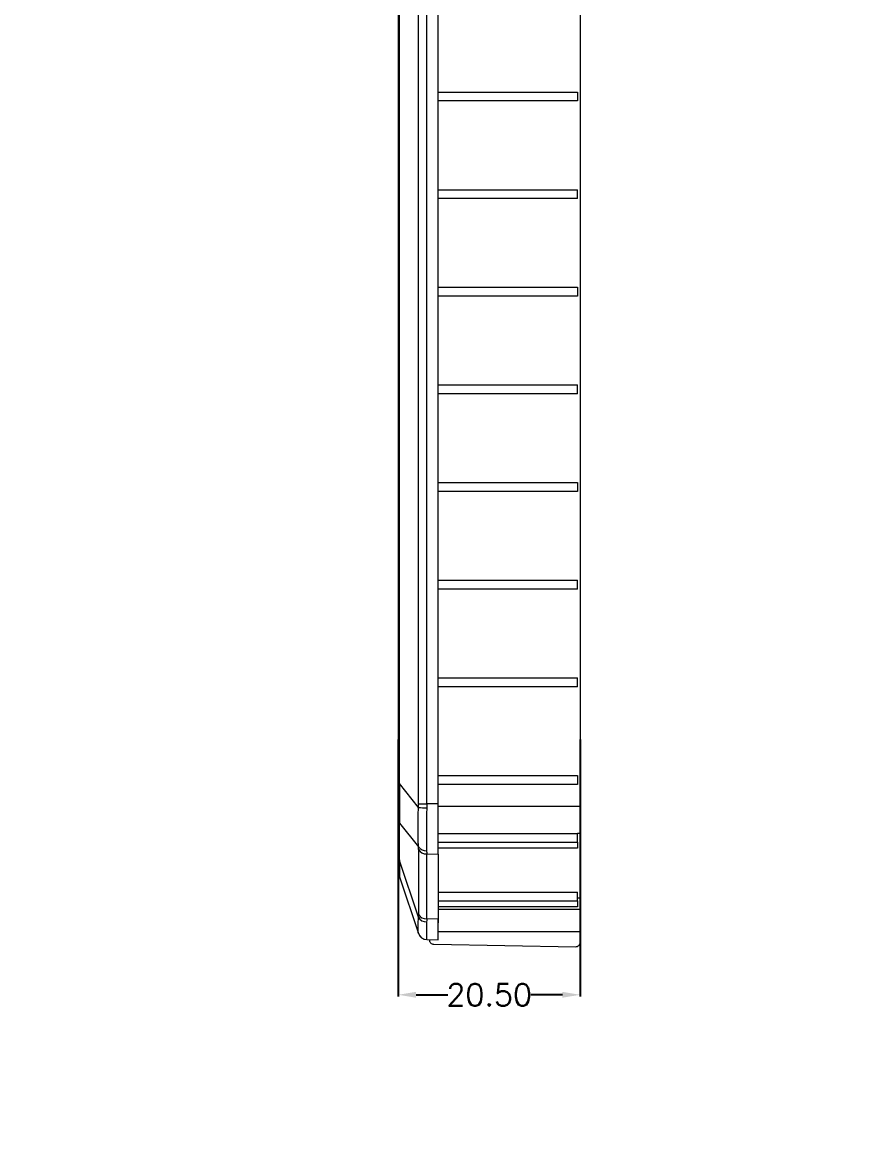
# Model space of a CAD drawing. Header units: inches. Extents: x 1127 to 4647, y 569 to 968.
# Drawn here: x 3497.9 to 3592.8, y 745.4 to 872.8 of the extents above; entities that cross this region are included whole.
import ezdxf

# ---------------------------------------------------------------- set-up
doc = ezdxf.new("R2010")
doc.units = ezdxf.units.IN
doc.styles.get("Standard").update_dxf_attribs({"font": 'txt', "bigfont": 'gbcbig.shx'})
doc.dimstyles.new('2.5', dxfattribs={"dimtxt": 2.5, "dimasz": 2, "dimexe": 0.18, "dimexo": 0.0625, "dimgap": 0.09, "dimtad": 0, "dimzin": 0, "dimdsep": 46, "dimtxsty": 'Standard', "dimcen": 2, "dimadec": 0, "dimazin": 0, "dimtfac": 1, "dimtofl": 0, "dimtmove": 0, "dimatfit": 3, "dimfxl": 1, "dimtolj": 1, "dimtzin": 0, "dimarcsym": 0})

# ---------------------------------------------------------------- blocks, each defined once
blk = doc.blocks.new('*D187')
at = {"color": 0, "lineweight": -2}
for p, q in [((3628.76, 895.48), (3628.76, 899.48)), ((3635.21, 898.33), (3633.22, 898.07)), ((3626.76, 897.48), (3630.76, 897.48)), ((1444.45, 822.33), (1444.45, 781.38)), ((1534.37, 822.33), (1534.37, 781.38)), ((1446.45, 781.56), (1484.32, 781.56)), ((1532.37, 781.56), (1494.5, 781.56))]:
    blk.add_line(p, q, dxfattribs=at)
at = {"color": 0}
for points in [[(3633.18, 898.4), (3633.27, 897.74), (3631.24, 897.81)], [(1446.45, 781.9), (1446.45, 781.23), (1444.45, 781.56)], [(1532.37, 781.9), (1532.37, 781.23), (1534.37, 781.56)]]:
    blk.add_solid(points, dxfattribs=at)
at = {"layer": 'Defpoints', "color": 0}
for p in [(3626.28, 897.15), (3631.24, 897.81), (1444.45, 822.39), (1534.37, 822.39), (1534.37, 781.56)]:
    blk.add_point(p, dxfattribs=at)
at = {"color": 0, "insert": (3639.84, 898.94), "char_height": 2.5, "attachment_point": 5, "rotation": 7.5285}
blk.add_mtext('\\A1;∅5.00', dxfattribs=at)
at = {"color": 0, "insert": (1489.41, 781.56), "char_height": 2.5, "attachment_point": 5}
blk.add_mtext('\\A1;89.93', dxfattribs=at)
blk = doc.blocks.new('*D188')
at = {"color": 0, "lineweight": -2}
for p, q in [((3628.76, 895.48), (3628.76, 899.48)), ((3626.76, 897.48), (3630.76, 897.48)), ((3633.47, 894.81), (3631.73, 895.8)), ((1466.91, 816.91), (1466.91, 791.4)), ((1511.91, 816.91), (1511.91, 791.4)), ((1468.91, 791.58), (1484.74, 791.58)), ((1509.91, 791.58), (1494.08, 791.58))]:
    blk.add_line(p, q, dxfattribs=at)
at = {"color": 0}
for points in [[(3631.89, 896.09), (3631.56, 895.51), (3629.99, 896.78)], [(1468.91, 791.91), (1468.91, 791.24), (1466.91, 791.58)], [(1509.91, 791.91), (1509.91, 791.24), (1511.91, 791.58)]]:
    blk.add_solid(points, dxfattribs=at)
at = {"layer": 'Defpoints', "color": 0}
for p in [(3627.54, 898.17), (3629.99, 896.78), (1466.91, 816.97), (1511.91, 816.97), (1511.91, 791.58)]:
    blk.add_point(p, dxfattribs=at)
at = {"color": 0, "insert": (3637.9, 892.3), "char_height": 2.5, "attachment_point": 5, "rotation": 330.4525}
blk.add_mtext('\\A1;∅2.82', dxfattribs=at)
at = {"color": 0, "insert": (1489.41, 791.58), "char_height": 2.5, "attachment_point": 5}
blk.add_mtext('\\A1;45.00', dxfattribs=at)
blk = doc.blocks.new('*D198')
at = {"color": 0, "lineweight": -2}
for p, q in [((3633.7, 913.45), (3601.79, 913.45)), ((3601.97, 911.45), (3601.97, 847.99)), ((1466.91, 864.97), (1466.91, 868.97)), ((1464.91, 866.97), (1468.91, 866.97)), ((1477.42, 859), (1469.54, 864.98)), ((3601.97, 773.5), (3601.97, 836.97)), ((3633.7, 771.5), (3601.79, 771.5))]:
    blk.add_line(p, q, dxfattribs=at)
at = {"color": 0}
for points in [[(3601.63, 911.45), (3602.3, 911.45), (3601.97, 913.45)], [(1469.74, 865.24), (1469.34, 864.71), (1467.94, 866.18)], [(3601.63, 773.5), (3602.3, 773.5), (3601.97, 771.5)]]:
    blk.add_solid(points, dxfattribs=at)
at = {"layer": 'Defpoints', "color": 0}
for p in [(3601.97, 913.45), (3633.76, 913.45), (1465.87, 867.76), (1467.94, 866.18), (3633.76, 771.5)]:
    blk.add_point(p, dxfattribs=at)
at = {"color": 0, "char_height": 2.5, "attachment_point": 5}
for s, insert, rotation in [('\\A1;∅2.60', (1481.3, 856.05), 322.8069), ('\\A1;141.95', (3601.97, 842.48), 90)]:
    blk.add_mtext(s, dxfattribs=dict(at, insert=insert, rotation=rotation))
blk = doc.blocks.new('*D199')
at = {"color": 0, "lineweight": -2}
for p, q in [((1459.41, 929.97), (1459.41, 933.97)), ((1465.56, 934.07), (1463.67, 933.43)), ((1457.41, 931.97), (1461.41, 931.97)), ((3540.25, 792.03), (3540.25, 763.09)), ((3560.75, 792.03), (3560.75, 763.09)), ((3542.25, 763.27), (3545.83, 763.27)), ((3558.75, 763.27), (3555.17, 763.27))]:
    blk.add_line(p, q, dxfattribs=at)
at = {"color": 0}
for points in [[(1463.56, 933.74), (1463.78, 933.11), (1461.78, 932.78)], [(3542.25, 763.6), (3542.25, 762.94), (3540.25, 763.27)], [(3558.75, 763.6), (3558.75, 762.94), (3560.75, 763.27)]]:
    blk.add_solid(points, dxfattribs=at)
at = {"layer": 'Defpoints', "color": 0}
for p in [(1461.78, 932.78), (1457.04, 931.16), (3540.25, 792.09), (3560.75, 792.09), (3560.75, 763.27)]:
    blk.add_point(p, dxfattribs=at)
at = {"color": 0, "insert": (1469.98, 935.58), "char_height": 2.5, "attachment_point": 5, "rotation": 18.863}
blk.add_mtext('\\A1;∅5.00', dxfattribs=at)
at = {"color": 0, "insert": (3550.5, 763.27), "char_height": 2.5, "attachment_point": 5}
blk.add_mtext('\\A1;20.50', dxfattribs=at)
blk = doc.blocks.new('*D200')
at = {"color": 0, "lineweight": -2}
for p, q in [((1459.41, 929.97), (1459.41, 933.97)), ((1457.41, 931.97), (1461.41, 931.97)), ((1464.88, 928.95), (1463.13, 929.92)), ((3636.26, 782.42), (3636.26, 751.87)), ((3681.26, 782.42), (3681.26, 751.87)), ((3638.26, 752.05), (3654.09, 752.05)), ((3679.26, 752.05), (3663.44, 752.05))]:
    blk.add_line(p, q, dxfattribs=at)
at = {"color": 0}
for points in [[(1463.29, 930.21), (1462.96, 929.62), (1461.38, 930.88)], [(3638.26, 752.38), (3638.26, 751.72), (3636.26, 752.05)], [(3679.26, 752.38), (3679.26, 751.72), (3681.26, 752.05)]]:
    blk.add_solid(points, dxfattribs=at)
at = {"layer": 'Defpoints', "color": 0}
for p in [(1457.44, 933.06), (1461.38, 930.88), (3636.26, 782.48), (3681.26, 782.48), (3681.26, 752.05)]:
    blk.add_point(p, dxfattribs=at)
at = {"color": 0, "insert": (1469.33, 926.49), "char_height": 2.5, "attachment_point": 5, "rotation": 331.0628}
blk.add_mtext('\\A1;∅4.49', dxfattribs=at)
at = {"color": 0, "insert": (3658.76, 752.05), "char_height": 2.5, "attachment_point": 5}
blk.add_mtext('\\A1;45.00', dxfattribs=at)
blk = doc.blocks.new('*D201')
at = {"color": 0, "lineweight": -2}
for p, q in [((1459.41, 929.97), (1459.41, 933.97)), ((1457.41, 931.97), (1461.41, 931.97)), ((1463.68, 925.17), (1461.14, 929.22)), ((3631.76, 793.55), (3631.76, 798.04)), ((3633.76, 797.86), (3653.13, 797.86)), ((3682.26, 797.86), (3662.89, 797.86)), ((3684.26, 796.63), (3684.26, 798.04))]:
    blk.add_line(p, q, dxfattribs=at)
at = {"color": 0}
for points in [[(1461.42, 929.39), (1460.85, 929.04), (1460.07, 930.91)], [(3633.76, 798.19), (3633.76, 797.52), (3631.76, 797.86)], [(3682.26, 798.19), (3682.26, 797.52), (3684.26, 797.86)]]:
    blk.add_solid(points, dxfattribs=at)
at = {"layer": 'Defpoints', "color": 0}
for p in [(1458.74, 933.03), (1460.07, 930.91), (3684.26, 797.86), (3684.26, 796.57), (3631.76, 793.49)]:
    blk.add_point(p, dxfattribs=at)
at = {"color": 0, "insert": (1466.27, 921.04), "char_height": 2.5, "attachment_point": 5, "rotation": 302.1068}
blk.add_mtext('\\A1;∅2.50', dxfattribs=at)
at = {"color": 0, "insert": (3658.01, 797.86), "char_height": 2.5, "attachment_point": 5}
blk.add_mtext('\\A1;52.50', dxfattribs=at)
blk = doc.blocks.new('*D202')
at = {"color": 0, "lineweight": -2}
for p, q in [((1454.75, 846.46), (1454.75, 848.53)), ((1524.07, 843.87), (1524.07, 848.53)), ((1456.75, 848.35), (1484.32, 848.35)), ((1522.07, 848.35), (1494.5, 848.35)), ((3685.76, 795.55), (3685.76, 793.94)), ((3629.76, 793.45), (3629.76, 794.3)), ((3631.76, 794.12), (3653.09, 794.12)), ((3683.76, 794.12), (3662.44, 794.12))]:
    blk.add_line(p, q, dxfattribs=at)
at = {"color": 0}
for points in [[(1456.75, 848.69), (1456.75, 848.02), (1454.75, 848.35)], [(1522.07, 848.69), (1522.07, 848.02), (1524.07, 848.35)], [(3631.76, 794.45), (3631.76, 793.79), (3629.76, 794.12)], [(3683.76, 794.45), (3683.76, 793.79), (3685.76, 794.12)]]:
    blk.add_solid(points, dxfattribs=at)
at = {"layer": 'Defpoints', "color": 0}
for p in [(1454.75, 848.35), (1454.75, 846.4), (1524.07, 843.8), (3685.76, 795.62), (3629.76, 794.12), (3629.76, 793.38)]:
    blk.add_point(p, dxfattribs=at)
at = {"color": 0, "char_height": 2.5, "attachment_point": 5}
for s, insert in [('\\A1;69.32', (1489.41, 848.35)), ('\\A1;56.00', (3657.76, 794.12))]:
    blk.add_mtext(s, dxfattribs=dict(at, insert=insert))
blk = doc.blocks.new('*D203')
at = {"color": 0, "lineweight": -2}
for p, q in [((1504.48, 870.63), (1498.69, 870.63)), ((1498.87, 868.63), (1498.87, 847.06)), ((1498.87, 815.31), (1498.87, 836.88)), ((1499.14, 813.31), (1498.69, 813.31)), ((3628.76, 787.42), (3628.76, 746.86)), ((3688.76, 787.42), (3688.76, 746.86)), ((3630.76, 747.04), (3654.3, 747.04)), ((3686.76, 747.04), (3663.23, 747.04))]:
    blk.add_line(p, q, dxfattribs=at)
at = {"color": 0}
for points in [[(1498.53, 868.63), (1499.2, 868.63), (1498.87, 870.63)], [(1498.53, 815.31), (1499.2, 815.31), (1498.87, 813.31)], [(3630.76, 747.37), (3630.76, 746.71), (3628.76, 747.04)], [(3686.76, 747.37), (3686.76, 746.71), (3688.76, 747.04)]]:
    blk.add_solid(points, dxfattribs=at)
at = {"layer": 'Defpoints', "color": 0}
for p in [(1504.54, 870.63), (1498.87, 813.31), (1499.2, 813.31), (3628.76, 787.48), (3688.76, 787.48), (3688.76, 747.04)]:
    blk.add_point(p, dxfattribs=at)
at = {"color": 0, "insert": (1498.87, 841.97), "char_height": 2.5, "attachment_point": 5, "rotation": 90}
blk.add_mtext('\\A1;57.32', dxfattribs=at)
at = {"color": 0, "insert": (3658.76, 747.04), "char_height": 2.5, "attachment_point": 5}
blk.add_mtext('\\A1;60.00', dxfattribs=at)

msp = doc.modelspace()

# ---------------------------------------------------------------- linework, layer by layer
at = {"color": 7, "linetype": 'Continuous', "lineweight": 15}
for p, q in [((3542.527, 784.796), (3542.527, 900.161)), ((3543.459, 784.796), (3543.459, 900.161)), ((3544.75, 784.773), (3544.75, 900.184)), ((3560.75, 900.463), (3560.75, 784.494)), ((3540.25, 897.899), (3540.25, 787.059)), ((3540.403, 787.059), (3540.403, 897.899)), ((3544.75, 864.979), (3560.45, 864.979)), ((3560.45, 863.979), (3544.75, 863.979)), ((3560.45, 864.979), (3560.45, 863.979)), ((3544.75, 853.979), (3560.45, 853.979)), ((3560.45, 852.979), (3560.45, 853.979)), ((3560.45, 852.979), (3544.75, 852.979)), ((3544.75, 842.979), (3560.45, 842.979)), ((3560.45, 842.979), (3560.45, 841.979)), ((3560.45, 841.979), (3544.75, 841.979)), ((3544.75, 831.979), (3560.45, 831.979)), ((3560.45, 830.979), (3560.45, 831.979)), ((3560.45, 830.979), (3544.75, 830.979)), ((3544.75, 820.979), (3560.45, 820.979)), ((3560.45, 820.979), (3560.45, 819.979)), ((3560.45, 819.979), (3544.75, 819.979)), ((3544.75, 809.979), (3560.45, 809.979)), ((3560.45, 808.979), (3560.45, 809.979)), ((3560.45, 808.979), (3544.75, 808.979)), ((3544.75, 798.979), (3560.45, 798.979)), ((3560.45, 797.979), (3560.45, 798.979)), ((3560.45, 797.979), (3544.75, 797.979)), ((3544.75, 787.979), (3560.45, 787.979)), ((3560.45, 787.979), (3560.45, 786.979)), ((3540.403, 787.059), (3540.25, 787.059)), ((3542.523, 784.385), (3540.403, 787.059)), ((3560.45, 786.979), (3544.75, 786.979)), ((3542.527, 784.796), (3543.459, 784.796)), ((3544.75, 784.773), (3543.459, 784.796)), ((3544.75, 779.117), (3544.75, 784.773)), ((3560.75, 784.494), (3544.75, 784.494)), ((3540.25, 783.281), (3540.25, 779.083)), ((3540.402, 782.615), (3542.524, 779.939)), ((3540.402, 778.417), (3540.402, 782.615)), ((3544.75, 781.454), (3560.45, 781.454)), ((3560.75, 781.454), (3560.45, 781.454)), ((3560.45, 780.478), (3560.45, 781.454)), ((3560.75, 781.454), (3560.75, 774.138)), ((3544.75, 780.478), (3560.45, 780.478)), ((3560.45, 779.796), (3544.75, 779.796)), ((3560.45, 780.478), (3560.45, 779.796)), ((3542.529, 779.625), (3542.529, 772.308)), ((3543.453, 779.14), (3544.75, 779.117)), ((3543.453, 771.823), (3543.453, 779.14)), ((3544.75, 779.117), (3544.75, 771.801)), ((3542.524, 772.012), (3540.402, 778.417)), ((3540.367, 776.691), (3540.377, 776.67)), ((3540.389, 776.644), (3540.393, 776.634)), ((3540.403, 776.577), (3542.523, 770.178)), ((3544.75, 774.845), (3560.45, 774.845)), ((3560.45, 773.869), (3560.45, 774.845)), ((3544.75, 773.869), (3560.45, 773.869)), ((3560.75, 774.138), (3560.45, 774.138)), ((3560.45, 773.869), (3560.45, 773.162)), ((3560.45, 773.162), (3544.75, 773.162)), ((3560.75, 772.879), (3544.75, 772.879)), ((3560.75, 772.879), (3560.75, 770.379)), ((3544.75, 771.801), (3543.453, 771.823)), ((3544.75, 769.458), (3544.75, 771.801)), ((3560.75, 770.379), (3544.75, 770.379)), ((3560.75, 769.187), (3560.75, 770.379)), ((3543.459, 769.48), (3544.75, 769.458)), ((3543.75, 769.475), (3543.75, 769.467)), ((3544.242, 768.967), (3560.242, 768.687))]:
    msp.add_line(p, q, dxfattribs=at)
for centre, radius, start, end in [((3543.464, 791.903), 7.577, 262.86444, 269.92166), ((3541.818, 783.288), 1.567, 180.24538, 205.40448), ((3543.366, 780.517), 1.021, 214.44211, 274.66747), ((3541.818, 779.09), 1.567, 180.24538, 205.40448), ((3543.398, 780.159), 1.02, 211.55169, 273.1012), ((3543.25, 777.521), 3, 180, 198.33287), ((3543.398, 772.842), 1.02, 211.55169, 273.1012), ((3543.42, 772.509), 1.024, 208.98463, 271.64198), ((3543.47, 770.492), 0.998, 198.36469, 269.04892), ((3543.476, 770.48), 1, 198.33287, 269)]:
    msp.add_arc(centre, radius, start, end, dxfattribs=at)
for points in [[(3540.25, 783.281), (3540.25, 784.318), (3540.25, 785.588), (3540.25, 787.059)], [(3540.403, 787.059), (3540.375, 785.364), (3540.374, 783.87), (3540.402, 782.615)], [(3543.454, 784.326), (3543.42, 782.549), (3543.417, 780.833), (3543.449, 779.499)], [(3543.459, 784.796), (3543.458, 784.639), (3543.457, 784.483), (3543.454, 784.326)], [(3542.529, 779.625), (3542.529, 779.727), (3542.527, 779.831), (3542.524, 779.939)], [(3540.25, 777.521), (3540.25, 777.521), (3540.25, 778.046), (3540.25, 779.083)], [(3540.402, 778.417), (3540.374, 777.28), (3540.375, 776.661), (3540.403, 776.577)], [(3542.524, 772.012), (3542.527, 772.108), (3542.529, 772.206), (3542.529, 772.308)], [(3543.449, 771.485), (3543.417, 770.307), (3543.42, 769.599), (3543.454, 769.494)], [(3543.453, 771.823), (3543.453, 771.707), (3543.452, 771.594), (3543.449, 771.485)], [(3543.454, 769.494), (3543.457, 769.485), (3543.458, 769.48), (3543.459, 769.48)]]:
    msp.add_open_spline(points, degree=3, dxfattribs=at)
for points, knots in [([(3542.524, 779.939), (3542.522, 780.009), (3542.517, 780.148), (3542.511, 780.364), (3542.506, 780.585), (3542.501, 780.811), (3542.497, 781.042), (3542.494, 781.278), (3542.492, 781.518), (3542.49, 781.764), (3542.49, 782.081), (3542.491, 782.471), (3542.495, 782.939), (3542.502, 783.414), (3542.511, 783.897), (3542.519, 784.222), (3542.523, 784.385)], [0, 0, 0, 0, 0.0559052, 0.1115833, 0.1670941, 0.2224979, 0.2778552, 0.3332268, 0.3886733, 0.4442553, 0.5000326, 0.6003031, 0.7000813, 0.7997206, 0.899576, 1, 1, 1, 1]), ([(3542.523, 784.385), (3542.524, 784.453), (3542.526, 784.59), (3542.527, 784.727), (3542.527, 784.796)], [0, 0, 0, 0, 0.4999816, 1, 1, 1, 1]), ([(3560.75, 784.494), (3560.75, 784.423), (3560.75, 784.282), (3560.75, 784.071), (3560.75, 783.862), (3560.75, 783.655), (3560.75, 783.45), (3560.75, 783.247), (3560.75, 783.046), (3560.75, 782.783), (3560.75, 782.464), (3560.75, 782.102), (3560.75, 781.761), (3560.75, 781.556), (3560.75, 781.454)], [0, 0, 0, 0, 0.0630419, 0.1256318, 0.1879197, 0.2500577, 0.3121992, 0.3744973, 0.4371042, 0.5001697, 0.6250748, 0.750095, 0.8750284, 1, 1, 1, 1]), ([(3543.449, 779.499), (3543.45, 779.438), (3543.453, 779.316), (3543.453, 779.198), (3543.453, 779.14)], [0, 0, 0, 0, 0.5001027, 1, 1, 1, 1]), ([(3560.75, 774.138), (3560.75, 774.088), (3560.75, 773.99), (3560.75, 773.852), (3560.75, 773.722), (3560.75, 773.601), (3560.75, 773.489), (3560.75, 773.385), (3560.75, 773.29), (3560.75, 773.176), (3560.75, 773.057), (3560.75, 772.955), (3560.75, 772.891), (3560.75, 772.883), (3560.75, 772.879)], [0, 0, 0, 0, 0.0630151, 0.1255807, 0.1878468, 0.2499656, 0.3120903, 0.3743743, 0.4369695, 0.5000257, 0.6249452, 0.7499885, 0.8749735, 1, 1, 1, 1]), ([(3542.523, 770.178), (3542.521, 770.185), (3542.516, 770.201), (3542.511, 770.235), (3542.505, 770.279), (3542.501, 770.331), (3542.497, 770.394), (3542.494, 770.465), (3542.492, 770.546), (3542.49, 770.637), (3542.49, 770.763), (3542.491, 770.934), (3542.496, 771.163), (3542.503, 771.419), (3542.512, 771.7), (3542.52, 771.908), (3542.524, 772.012)], [0, 0, 0, 0, 0.0558866, 0.1115503, 0.1670509, 0.222449, 0.2778052, 0.3331804, 0.3886355, 0.444231, 0.500027, 0.6002676, 0.7000321, 0.7996734, 0.8995455, 1, 1, 1, 1]), ([(3544.75, 771.741), (3544.75, 771.647), (3544.75, 771.421), (3544.75, 771.392), (3544.75, 771.375)], [0, 0, 0, 0, 0.4176284, 1, 1, 1, 1]), ([(3542.527, 770.166), (3542.527, 770.166), (3542.526, 770.167), (3542.524, 770.174), (3542.523, 770.178)], [0, 0, 0, 0, 0.5000184, 1, 1, 1, 1]), ([(3543.75, 769.467), (3543.75, 769.337), (3543.803, 769.209), (3543.984, 769.024), (3544.112, 768.969), (3544.242, 768.967)], [0, 0, 0, 0, 0.5, 0.5, 1, 1, 1, 1]), ([(3560.242, 768.687), (3560.374, 768.685), (3560.506, 768.738), (3560.695, 768.923), (3560.75, 769.055), (3560.75, 769.187)], [0, 0, 0, 0, 0.5, 0.5, 1, 1, 1, 1])]:
    msp.add_open_spline(points, degree=3, knots=knots, dxfattribs=at)

# ---------------------------------------------------------------- dimensions: what is measured, and where the dimension line sits
for p1, p2, picture, middle in [((1457.044, 931.162), (1461.775, 932.779), '*D199', (1469.983, 935.583)), ((1457.443, 933.058), (1461.376, 930.884), '*D200', (1469.331, 926.485)), ((3626.285, 897.151), (3631.242, 897.806), '*D187', (3639.84, 898.943)), ((3627.537, 898.174), (3629.989, 896.784), '*D188', (3637.897, 892.301))]:
    dim = msp.add_diameter_dim_2p(p1=p1, p2=p2, dimstyle='2.5')
    dim.commit()
    dim.dimension.update_dxf_attribs({"geometry": picture, "text_midpoint": middle})
for base, p1, p2, picture, middle in [((3560.75, 763.269), (3540.25, 792.091), (3560.75, 792.091), '*D199', (3550.5, 763.269)), ((3681.263, 752.048), (3636.263, 782.479), (3681.263, 782.479), '*D200', (3658.763, 752.048)), ((3684.263, 797.857), (3631.763, 793.486), (3684.263, 796.566), '*D201', (3658.013, 797.857)), ((1511.909, 791.577), (1466.909, 816.971), (1511.909, 816.971), '*D188', (1489.409, 791.577)), ((3688.763, 747.041), (3628.763, 787.479), (3688.763, 787.479), '*D203', (3658.763, 747.041)), ((1454.751, 848.352), (1524.067, 843.804), (1454.751, 846.4), '*D202', (1489.409, 848.352)), ((3629.763, 794.121), (3685.763, 795.616), (3629.763, 793.384), '*D202', (3657.763, 794.121))]:
    dim = msp.add_linear_dim(base=base, p1=p1, p2=p2, dimstyle='2.5')
    dim.commit()
    dim.dimension.update_dxf_attribs({"geometry": picture, "text_midpoint": middle})
for p1, p2, picture, middle in [((1458.745, 933.03), (1460.074, 930.912), '*D201', (1466.27, 921.037)), ((1465.874, 867.757), (1467.945, 866.185), '*D198', (1481.304, 856.047))]:
    dim = msp.add_diameter_dim_2p(p1=p1, p2=p2, dimstyle='2.5')
    dim.commit()
    dim.dimension.update_dxf_attribs({"geometry": picture, "text_midpoint": middle, "dimtype": 163})
dim = msp.add_linear_dim(base=(1534.3718, 781.5634), p1=(1444.4467, 822.3897), p2=(1534.3718, 822.3897), dimstyle='2.5')
dim.commit()
dim.dimension.update_dxf_attribs({"geometry": '*D187', "text_midpoint": (1489.4093, 781.5634), "dimtype": 160})
dim = msp.add_linear_dim(base=(1498.865, 813.313), p1=(1504.543, 870.629), p2=(1499.204, 813.313), angle=90, dimstyle='2.5')
dim.commit()
dim.dimension.update_dxf_attribs({"geometry": '*D203', "text_midpoint": (1498.865, 841.971)})

doc.saveas('drawing.dxf')
